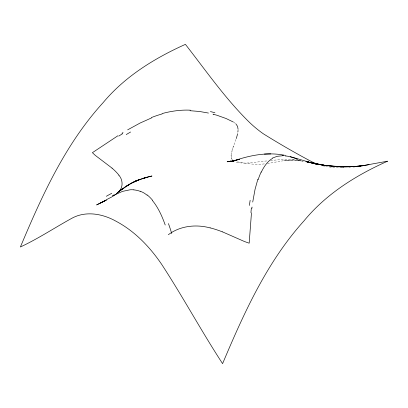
<?xml version="1.0" encoding="UTF-8"?>
<svg xmlns="http://www.w3.org/2000/svg" width="408" height="408" viewBox="0 0 408 408"><rect width="100%" height="100%" fill="white"/><g stroke="black" fill="none" stroke-linecap="round" stroke-linejoin="round"><path stroke-width="0.31" stroke-dasharray="2.04 1.53" d="M238.053 130.03L238.058 129.576M231.28 154.571L231.759 151.873M237.772 132.738L237.604 133.635M232.647 148.747L233.09 147.416M235.941 139.439L233.871 145.197M267.398 163.491C279.215 161.813 291.297 157.952 303.17 161.364L296.815 160.211L284.366 160.497L293.801 159.87L300.043 160.803M266.73 160.951C256.122 161.767 245.045 164.822 234.585 161.721M270.57 160.492L285.269 159.181L295.407 159.477M350.472 167.295L348.922 167.428M264.364 163.889C254.995 165.209 245.641 163.328 236.446 161.66M341.935 167.795L334.162 167.601L326.364 166.581A93.519 52.352 58.5 0 1 324.799 166.255M296.152 159.605L296.886 159.757M322.6 165.755L324.385 166.158L322.529 165.73M298.319 160.12L299.013 160.324M299.691 160.548L300.997 161.038M233.759 122.247L235.538 123.512M231.831 159.079L232.065 159.518M231.362 157.728L231.188 155.917"/><path stroke-width="0.61" d="M238.032 130.483L237.905 131.835M231.203 155.468L231.234 155.02M251.471 212.869L249.171 243.194L245.392 241.852A54.121 31.248 0 0 1 243.571 241.128L222.401 231.826M251.925 208.269L252.067 207.06M252.725 202.052L255.051 189.338L257.856 179.25M237.512 134.084L237.058 135.874M231.871 151.424L231.984 150.975M236.931 136.323L236.242 138.552M232.234 150.083L232.366 149.634M233.243 146.972L233.554 146.084M118.152 192.25C123.344 187.981 123.196 180.045 118.876 175.216M117.509 192.856L117.836 192.556M116.122 194.035L116.484 193.744M116.392 193.652C126.439 184.712 138.812 178.617 151.995 176.006L143.983 178.123L147.064 177.261L135.507 181.024L139.342 179.627L133.197 182.264L137.124 180.514L130.988 183.432L131.84 182.983L126.659 186.023L129.713 184.146L118.448 191.852L122.471 188.817L120.406 190.291M115.377 194.601L114.602 195.157M168.331 234.722C180.132 225.762 196.085 224.104 210.13 227.904M114.204 195.427L113.388 195.962M117.907 135.757L92.397 152.679L94.712 154.861A54.121 31.248 0 0 0 95.977 155.912L112.083 168.137M112.97 196.222L112.118 196.738M121.972 133.243L123.058 132.58M127.658 129.841L140.163 123.007L151.592 117.902M106.544 199.782L96.625 204.933L106.86 199.879M111.685 196.993L107.069 199.354M113.776 195.315L122.436 191.398L130.035 189.802A47.364 34.41 77.2 0 1 131.942 189.735L133.865 189.807M272.243 158.166L277.129 156.315L282.433 155.764M100.419 203.062L105.412 200.609M362.085 165.816L387.6 161.186C356.051 175.216 326.063 193.989 303.94 220.942C266.822 262.084 243.897 313.145 222.584 363.645C201.312 331.041 182.835 296.713 161.532 264.144C149.716 246.82 134.722 231.137 116.04 221.238C102.699 213.726 85.624 210.574 71.665 218.377C54.534 227.822 38.179 238.695 20.4 246.983C41.876 195.84 65.255 144.172 103.04 102.734C124.955 76.444 154.51 58.247 185.405 44.355C206.183 70.956 225.517 98.996 249.757 122.65A92.58 51.826 58.5 0 0 263.277 133.753C279.25 143.718 295.601 153.184 312.248 161.976A93.519 52.352 58.5 0 0 318.536 164.506M360.539 166.051L358.214 166.388M369.046 164.659C356.541 166.892 343.806 167.356 331.153 166.306C341.72 167.005 352.339 167.045 362.86 165.694C345.964 167.78 328.838 166.643 312.191 163.261L324.911 165.413L343.944 166.928C331.133 166.433 318.347 164.827 305.929 161.599L325.043 165.48L306.158 161.594L318.801 164.572L312.416 163.139L290.226 156.611M356.668 166.597L357.444 166.495M353.568 166.974L354.343 166.887M283.723 155.096C266.715 151.919 249.41 155.443 233.315 161.007L239.486 159.273L230.224 161.634L233.463 161.129L227.123 161.762L232.178 161.42M270.795 153.918L264.41 154.076M190.052 110.711L199.446 111.466L208.468 113.062M285.33 155.907L285.886 155.968M212.996 114.143L213.828 114.362M140.209 191.199L142.744 192.311A30.559 22.384 79.5 0 1 144.718 193.448L147.099 195.177M297.753 159.39L293.367 157.672L287.997 156.284A121.655 53.173 74 0 0 285.891 155.989M233.294 121.992L226.103 118.519L216.903 115.24A121.655 53.897 -13.8 0 0 213.772 114.403M233.514 161.104L232.351 159.946M235.926 123.904L237.584 126.424L238.053 129.122M152.459 200.542C158.319 207.738 162.119 216.342 165.225 225.017M231.484 158.182L231.637 158.63M106.335 196.284A141.066 97.012 -84.5 0 1 111.756 193.341M112.032 168.157A77.306 44.63 0 0 1 118.952 175.2M118.728 136.094A132.508 43.549 -26.7 0 1 122.732 133.615M126.23 134.579A148.645 55.692 -25.9 0 1 130.591 132.008M151.475 117.529A67.769 39.739 -23.6 0 1 162.083 113.959M162.098 113.572A66.417 38.015 -23.4 0 1 190.388 110.191M210.416 111.578A145.472 68.396 -16.1 0 1 214.924 112.761M250.925 212.609A132.508 84.084 77.8 0 1 251.394 207.988M249.41 205.433A148.645 89.061 79.5 0 1 250.145 200.308M258.121 179.76A67.769 28.402 88 0 1 261.176 171.946M261.283 172.191A66.417 28.55 87.2 0 1 272.299 158.554M282.346 155.321A145.472 64.469 77 0 1 285.212 155.254M168.438 223.589A145.161 131.575 89 0 1 171.712 233.529M210.166 227.858A77.306 44.63 0 0 1 222.365 231.856M112.251 195.82A157.427 101.765 -77 0 1 113.735 194.993M133.865 189.893A39.479 28.708 77.6 0 1 140.194 191.337M147.191 194.942A39.479 28.871 79.4 0 1 152.607 200.318M233.345 161.272L230.27 161.078L233.305 161.277"/></g></svg>
